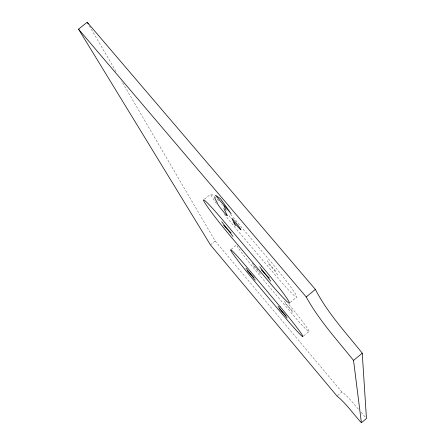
<?xml version="1.0" encoding="UTF-8"?>
<svg xmlns="http://www.w3.org/2000/svg" width="445" height="445" viewBox="0 0 445 445"><rect width="100%" height="100%" fill="white"/><g stroke="black" fill="none" stroke-linecap="round" stroke-linejoin="round"><path stroke-width="0.33" stroke-dasharray="2.23 1.67" d="M337.51 395.655L341.899 391.995C348.552 396.662 353.313 403.76 358.893 409.667M303.713 335.847L308.802 331.631M290.279 302.394L296.526 297.232M210.424 244.889L215.158 241.012L121.552 80.984M231.166 249.384L236.245 245.223M204.539 199.132L210.769 194.048M268.441 263.868L276.751 272.067M253.4 265.804L259.613 272.134M285.173 303.462L292.348 310.844M361.118 412.265L365.568 417.466M230.516 214.268L269.242 259.88A37.97 2.531 50.5 0 1 296.626 296.186A37.97 2.531 50.5 0 1 275.678 275.488L238.859 232.034A37.602 2.475 50.7 0 1 223.907 213.589M215.158 241.012L341.899 391.995M284.227 301.221L293.211 312.985M252.12 263.184L261.287 275.155M229.008 215.781L231.005 218.423M267.095 260.687L277.975 275.116M89.3 25.843L116.646 72.596M216.431 203.582A37.602 2.475 50.7 0 1 219.913 202.208M221.66 204.121A37.602 2.475 50.7 0 1 222.578 205.134M288.933 304.508A31.834 1.774 50.4 0 1 309.097 331.353A31.834 1.774 50.4 0 1 290.935 312.457L259.735 275.461A31.517 1.747 50.6 0 1 237.018 245.84"/><path stroke-width="0.67" d="M361.39 422.75L366.457 418.506L362.241 353.174C345.81 332.61 327.514 312.941 315.366 289.406L87.198 22.25L78.542 29.17L210.424 244.889L337.026 396.061C346.316 403.637 353.28 413.922 361.39 422.75L353.541 360.422C337.065 339.874 318.97 320.155 306.227 296.965L78.542 29.17M353.541 360.422L362.241 353.174M306.227 296.965L315.366 289.406M223.629 225.387L231.15 232.896M261.187 269.842L269.381 278.136M247.364 270.771L253.978 277.658M279.093 308.485L286.185 315.939M222.722 203.816L215.424 195.221L220.453 198.687L231.166 213.761L223.279 204.466L226.099 210.251M233.875 222.127L236.64 225.387A8.344 0.556 50.7 0 0 240.895 229.514A8.344 0.556 50.7 0 0 234.704 221.332L231.806 218.239L235.405 225.782M246.018 268.202L255.241 280.133M278.081 306.299L287.114 318.025M221.721 221.744L232.941 236.412M259.741 266.733L270.705 281.112M87.198 22.25L88.249 24.047M214.496 197.513L218.1 204.644A7.343 0.478 50.8 0 0 223.59 211.881A7.343 0.478 50.8 0 0 227.228 215.408L223.824 208.51M261.682 266.099L222.583 219.869A37.619 2.169 50.7 0 0 203.938 201.29A37.619 2.169 50.7 0 0 231.839 237.786L268.596 281.323A37.986 2.219 50.5 0 0 289.267 302.266A37.986 2.219 50.5 0 0 261.682 266.099M280.122 306.7L247.303 267.712A31.528 1.53 50.6 0 0 230.877 250.624A31.528 1.53 50.6 0 0 253.822 280.333L284.978 317.385A31.845 1.557 50.4 0 0 302.845 336.164A31.845 1.557 50.4 0 0 280.122 306.7"/></g></svg>
